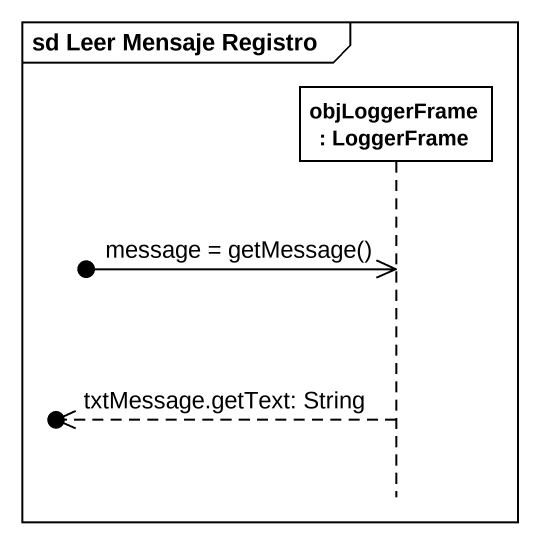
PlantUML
@startuml
mainframe sd Leer Mensaje Registro
hide footbox
participant "objLoggerFrame : LoggerFrame" as objLoggerFrame_LoggerFrame

[o->> objLoggerFrame_LoggerFrame : message = getMessage()
[o<<-- objLoggerFrame_LoggerFrame : txtMessage.getText: String
@enduml
